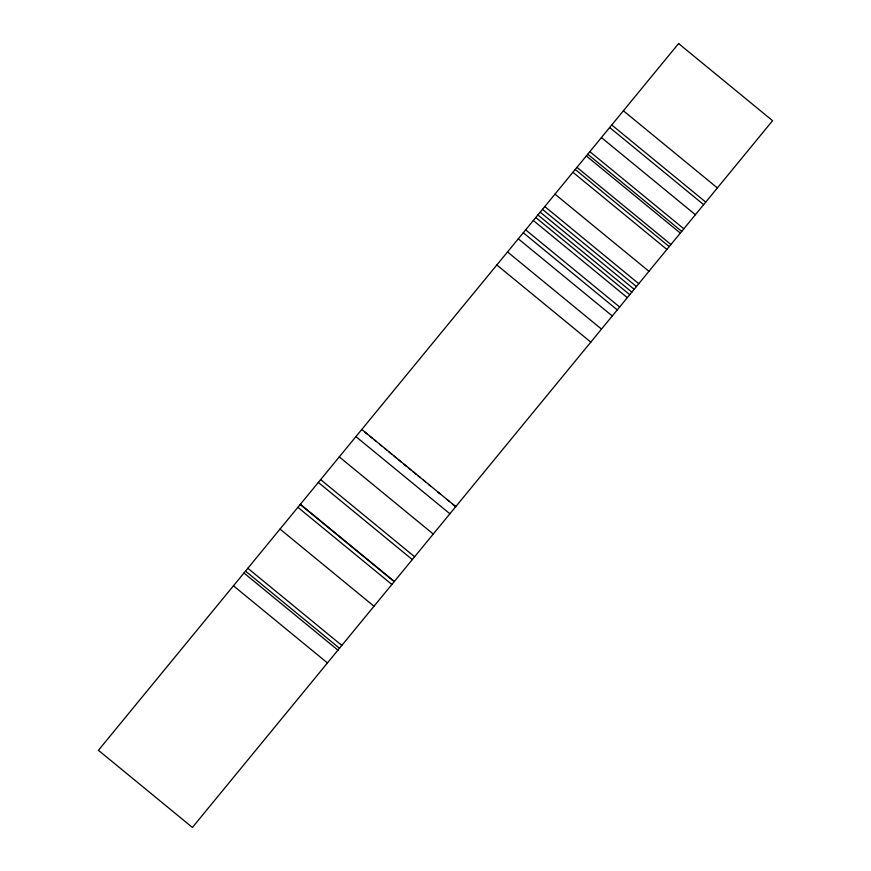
<?xml version="1.0" encoding="UTF-8"?>
<svg xmlns="http://www.w3.org/2000/svg" width="871" height="871" viewBox="0 0 871 871"><rect width="100%" height="100%" fill="white"/><g stroke="black" fill="none" stroke-linecap="round" stroke-linejoin="round"><path stroke-width="1.31" d="M623.396 110.791L717.388 187.94M611.758 124.967L705.75 202.126M609.678 127.504L703.67 204.652M601.415 137.574L695.396 214.723M589.852 151.652L683.844 228.801M587.751 154.211L681.732 231.37M586.335 155.942L680.316 233.09M576.961 167.363L670.942 244.522M575.23 169.475L669.211 246.624M572.922 172.284L666.903 249.433M554.969 194.146L648.949 271.306M544.789 206.547L638.77 283.706M542.47 209.378L636.451 286.537M540.194 212.143L634.175 289.303M537.886 214.952L631.867 292.112M535.774 217.532L629.755 294.692M533.335 220.505L627.316 297.653M525.649 229.857L619.64 307.017M523.275 232.753L617.267 309.902M518.299 238.817L612.28 315.966M507.521 251.948L601.502 329.096M496.829 264.98L590.81 342.129M361.792 429.468L455.773 506.628M364.851 432.136L366.931 433.845M370.066 436.425L372.157 438.135M374.247 439.844L376.337 441.564M379.462 444.134L381.552 445.854M384.688 448.423L386.778 450.133M388.869 451.853L391.994 454.422M394.084 456.132L396.174 457.852M398.265 459.561L401.4 462.142M403.48 463.851L406.615 466.421M408.706 468.141L410.796 469.85M412.887 471.57L416.011 474.14M418.102 475.849L420.192 477.569M423.328 480.139L425.418 481.859M428.543 484.428L430.633 486.138M437.95 492.137L440.029 493.857M447.346 499.856L449.436 501.576M452.561 504.146L455.696 506.715M355.923 436.621L449.904 513.77M339.276 456.894L433.257 534.043M320.626 479.605L414.618 556.765M318.318 482.425L412.31 559.574M300.375 504.287L394.356 581.436M300.201 504.494L394.182 581.654M297.893 507.314L391.874 584.463M280.016 529.089L373.997 606.238M247.843 568.273L341.824 645.433M245.524 571.104L339.505 648.264M243.956 573.009L337.948 650.158M233.461 585.802L327.442 662.951M678.596 43.55L98.423 750.301L192.404 827.45L772.577 120.699L678.596 43.55"/></g></svg>
